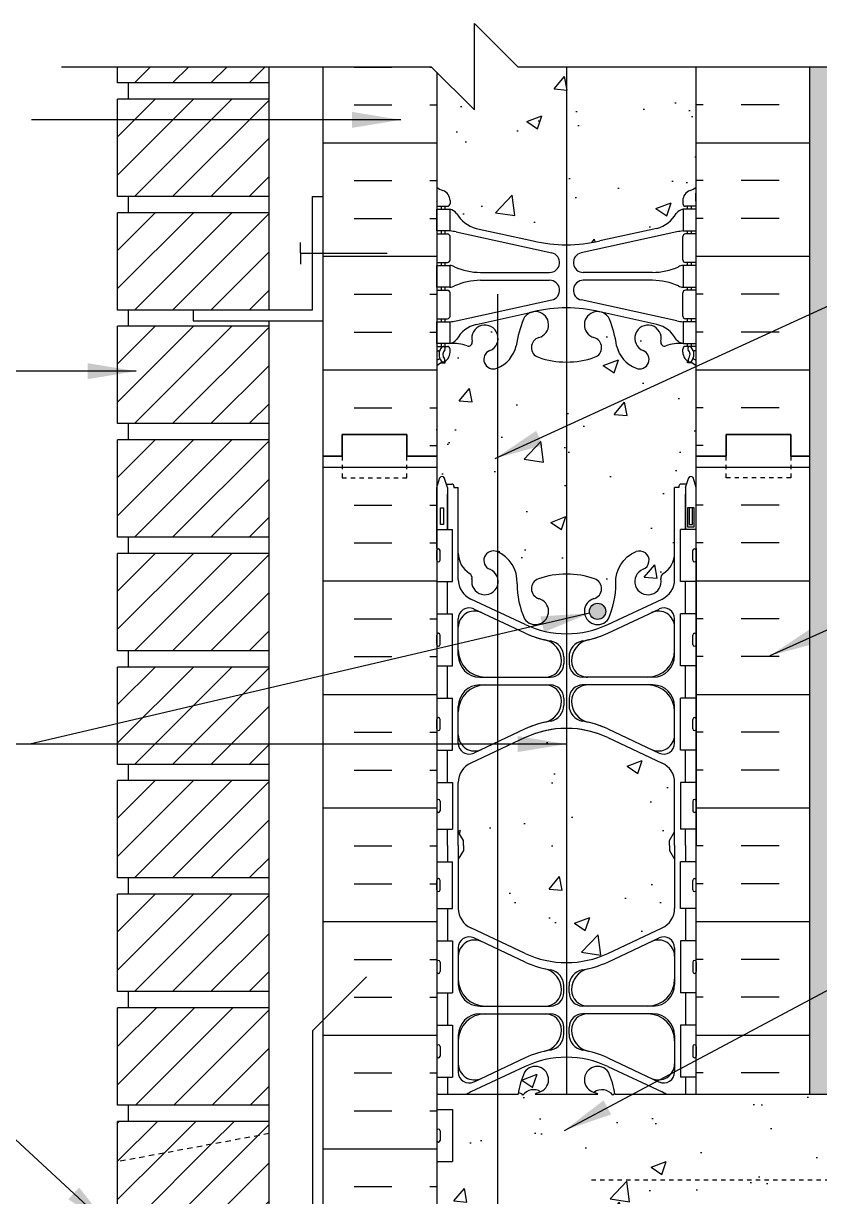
# Model space of a CAD drawing. Header units: inches. Extents: x 170.2 to 226, y 104.2 to 188.
# Drawn here: x 182.69 to 201.09, y 160.86 to 187.98 of the extents above; entities that cross this region are included whole.
import ezdxf

# ---------------------------------------------------------------- set-up
doc = ezdxf.new("R2010")
doc.units = ezdxf.units.IN
doc.header["$LTSCALE"] = 0.5
doc.header["$MEASUREMENT"] = 0
doc.linetypes.add('DASHED2', pattern=[0.375, 0.25, -0.125])
doc.linetypes.add('HIDDEN2', pattern=[0.1875, 0.125, -0.0625])
for name, color, linetype in [('HATCH', 12, 'Continuous'), ('line25', 2, 'Continuous'), ('LINE3', 3, 'Continuous'), ('LINE50', 5, 'Continuous'), ('LINE9', 9, 'Continuous'), ('TEXT', 4, 'Continuous'), ('Web_Edge', 9, 'Continuous')]:
    doc.layers.add(name, color=color, linetype=linetype)
doc.styles.add('DIM', font='romans.shx', dxfattribs={"width": 0.7})
doc.dimstyles.new('ext_12', dxfattribs={"dimscale": 12, "dimtxt": 0.075, "dimasz": 0.09375, "dimexe": 0.09375, "dimexo": 0.0625, "dimgap": 0.0625, "dimtad": 1, "dimdec": 1, "dimzin": 2, "dimdsep": 46, "dimlunit": 4, "dimtxsty": 'DIM', "dimcen": 0.09, "dimdle": 0.09375, "dimclrt": 4, "dimadec": 0, "dimazin": 0, "dimtfac": 1, "dimtdec": 1, "dimtmove": 2, "dimatfit": 3, "dimfxl": 1, "dimfrac": 2, "dimtolj": 1, "dimtzin": 0, "dimarcsym": 0})
pattern_1 = [(45, (121.13186, -32.8687), (-0.4419417, 0.4419417), [])]

msp = doc.modelspace()

# ---------------------------------------------------------------- hatches: boundary and pattern name
at = {"layer": 'HATCH'}
h = msp.add_hatch(dxfattribs=at)
h.set_pattern_fill('AR-CONC', color=256, scale=0.5)
h.set_pattern_definition([(50, (0, 0), (3.5863, -0.31376), [0.375, -4.125]), (355, (0, 0), (-0.693757, 3.76096), [0.3, -3.3]), (100.4514, (0.299, -0.026), (2.892544, 3.4472), [0.3187, -3.50571]), (46.1842, (0, 1), (5.33621, -0.827596), [0.5625, -6.1875]), (96.6356, (0.4447, 0.931), (4.67331, 4.87059), [0.47805, -5.25857]), (351.1842, (0, 1), (4.67331, 4.87059), [0.45, -4.95]), (21, (0.5, 0.75), (2.984535, -2.013094), [0.375, -4.125]), (326, (0.5, 0.75), (1.216577, 3.62575), [0.3, -3.3]), (71.4514, (0.7487, 0.5822), (4.20111, 1.612656), [0.3187, -3.50571]), (37.5, (0, 0), (0.060799, 1.664469), [0, -3.26, 0, -3.35, 0, -3.3125]), (7.5, (0, 0), (1.315348, 1.972059), [0, -1.91, 0, -3.185, 0, -1.2625]), (327.5, (-1.115, 0), (2.669112, -0.1127744), [0, -1.25, 0, -3.9, 0, -5.175]), (317.5, (-1.615, 0), (2.91593, 0.500525), [0, -1.625, 0, -2.59, 0, -3.675])])
h.paths.add_polyline_path([(198.239, 186.976), (195.239, 186.976), (195.239, 182.859, 0.057795), (196.007, 182.949), (197.329, 183.239, 0.196323), (197.778, 183.585, -0.188973), (197.934, 183.68), (198.039, 183.68), (198.039, 183.75), (197.992, 183.75, -0.414214), (197.929, 183.813), (197.929, 183.88, -0.317837), (198.096, 184.116, 0.082415), (198.239, 184.195)])
h.paths.add_polyline_path([(195.239, 186.976), (194.114, 186.976), (193.114, 187.976), (193.114, 185.976), (192.239, 186.851), (192.239, 184.195, 0.082415), (192.383, 184.116, -0.317837), (192.549, 183.88), (192.549, 183.813, -0.414214), (192.487, 183.75), (192.439, 183.75), (192.439, 183.68), (192.544, 183.68, -0.188973), (192.7, 183.585, 0.196323), (193.149, 183.239), (194.471, 182.949, 0.057795), (195.239, 182.859)])
h.paths.add_polyline_path([(195.239, 180.151, -0.082755), (194.591, 180.259, -0.735593), (194.603, 180.717, 0.955472), (194.465, 181.31), (194.445, 181.306, 0.223253), (194.245, 181.141, 0.053157), (194.079, 180.527, -0.238612), (193.646, 180.013), (193.646, 175.762, -0.319291), (194.097, 175.026, 0.10488), (194.27, 174.214, 1.422913), (194.603, 174.681, -0.735593), (194.591, 175.139, -0.082755), (195.239, 175.248)])
h.paths.add_polyline_path([(193.646, 180.013, -1.038051), (193.467, 180.415, 0.227331), (193.646, 180.609), (193.646, 180.787, 0.968679), (193.057, 180.628, -0.601435), (192.938, 180.523, 0.10046), (192.544, 180.58), (192.439, 180.58), (192.439, 180.51), (192.487, 180.51, -0.414214), (192.549, 180.448), (192.549, 180.38, -0.249069), (192.439, 180.173), (192.439, 180.131), (192.349, 180.131, 0.064398), (192.239, 180.065), (192.239, 177.976), (192.239, 177.248), (192.314, 177.478, -0.6), (192.414, 177.478), (192.463, 177.328), (192.589, 177.328, -0.414214), (192.639, 177.278), (192.639, 177.248), (192.739, 177.248), (192.739, 175.732, 0.258958), (192.998, 175.265, -0.31131), (193.055, 175.135, 0.950026), (193.646, 174.988), (193.646, 175.166, 0.227331), (193.467, 175.36, -1.038051), (193.646, 175.762)])
h.paths.add_polyline_path([(198.239, 180.065, 0.064398), (198.129, 180.131), (198.039, 180.131), (198.039, 180.173, -0.249069), (197.929, 180.38), (197.929, 180.448, -0.414214), (197.992, 180.51), (198.039, 180.51), (198.039, 180.58), (197.934, 180.58, 0.10046), (197.54, 180.523, -0.601435), (197.421, 180.628, 2.182095), (197.011, 180.415, -1), (196.847, 180.006, -0.24438), (196.399, 180.527, 0.053157), (196.233, 181.141, 0.223253), (196.033, 181.306), (196.013, 181.31, 0.955472), (195.875, 180.717, -0.735593), (195.888, 180.259, -0.082755), (195.239, 180.151), (195.239, 175.248, -0.082755), (195.888, 175.139, -0.735593), (195.875, 174.681, 1.422913), (196.208, 174.214, 0.10488), (196.381, 175.026, -0.325306), (196.847, 175.768, -1), (197.011, 175.36, 2.127293), (197.423, 175.135, -0.31131), (197.48, 175.265, 0.258958), (197.739, 175.732), (197.739, 177.248), (197.839, 177.248), (197.839, 177.278, -0.414214), (197.889, 177.328), (198.015, 177.328), (198.064, 177.478, -0.6), (198.164, 177.478), (198.239, 177.248)])
h.paths.add_polyline_path([(196.145, 174.388, -1), (195.77, 174.388, -1)], flags=16)
h.paths.add_polyline_path([(197.739, 170.43, 0.291097), (197.451, 170.882), (196.193, 171.471, 0.093369), (195.386, 171.679, 0.016332), (195.239, 171.683), (195.239, 166.269, 0.109869), (196.193, 166.481), (197.451, 167.07, 0.291097), (197.739, 167.523), (197.739, 168.664), (197.619, 168.864), (197.619, 168.976), (197.619, 169.089), (197.739, 169.289)])
h.paths.add_polyline_path([(195.239, 171.683, 0.109869), (194.285, 171.471), (193.646, 171.172), (193.646, 166.781), (194.285, 166.481, 0.109869), (195.239, 166.269)])
h.paths.add_polyline_path([(193.646, 171.172), (193.027, 170.882, 0.291097), (192.739, 170.43), (192.739, 169.289), (192.859, 169.089), (192.859, 168.976), (192.859, 168.864), (192.739, 168.664), (192.739, 167.523, 0.291097), (193.027, 167.07), (193.646, 166.781)])
h.paths.add_polyline_path([(194.27, 163.738, 0.062729), (194.126, 163.26, -0.235749), (194.232, 163.202, -0.398666), (194.645, 163.286, 1.319473)], flags=17)
h.paths.add_polyline_path([(196.208, 163.738, 1.42508), (195.876, 163.271, -0.424188), (196.31, 163.202, -0.079493), (196.355, 163.248, 0.064239)], flags=17)
h.paths.add_polyline_path([(210.887, 161.593), (208.887, 161.593), (209.887, 162.593), (209.887, 163.226), (198.239, 163.226), (196.358, 163.226, 0.066973), (196.208, 163.738, 1.422913), (195.875, 163.271, -0.102518), (195.961, 163.226), (194.517, 163.226, -0.102518), (194.603, 163.271, 0.035948), (194.645, 163.286, 0.398666), (194.232, 163.202, 0.235749), (194.126, 163.26, 0.004227), (194.12, 163.226), (193.646, 163.226), (193.646, 158.078), (195.196, 157.801, -0.005438), (195.239, 157.802, -0.082755), (195.888, 157.694, -0.246308), (196.041, 157.532, -0.072185), (196.365, 157.248, 0.015033), (196.399, 157.425, -0.24438), (196.847, 157.946, -1), (197.011, 157.538, 2.182095), (197.421, 157.325, -0.601435), (197.54, 157.43, 0.10046), (197.934, 157.372), (198.039, 157.372), (198.039, 157.442), (197.992, 157.442, -0.414214), (197.929, 157.505), (197.929, 157.572, -0.249069), (198.039, 157.78), (198.039, 157.821), (198.129, 157.821, 0.064398), (198.239, 157.887), (198.239, 159.976), (198.927, 159.976), (198.927, 160.476), (209.887, 160.476), (209.887, 160.593)])
h.paths.add_polyline_path([(193.646, 160.06, 0.234308), (193.488, 159.974, 0.520567), (193.156, 159.974, 0.520567), (192.655, 159.974, 0.520567), (192.433, 159.974, 0.56456), (192.239, 159.976), (192.239, 158.329), (193.646, 158.078)])
h.paths.add_polyline_path([(193.646, 163.226), (192.239, 163.226), (192.239, 162.871), (192.604, 162.871), (192.604, 161.671), (192.239, 161.671), (192.239, 159.976, -0.56456), (192.433, 159.974, -0.520567), (192.655, 159.974, -0.520567), (193.156, 159.974, -0.520567), (193.488, 159.974, -0.234308), (193.646, 160.06)])
edge = h.paths.add_edge_path()
edge.add_line((214.129, 161.599), (213.807, 161.599))
edge.add_line((213.807, 161.599), (213.807, 161.724))
edge.add_line((213.807, 161.724), (214.151, 161.724))
edge.add_arc((214.032, 161.349), 0.393, -69.7322, 72.5069, ccw=False)
edge.add_line((214.169, 160.98), (213.737, 160.858))
edge.add_arc((213.795, 160.726), 0.144, 113.7456, 240.3185)
edge.add_line((213.724, 160.601), (214.192, 160.601))
edge.add_arc((214.221, 160.139), 0.463, 46.7137, 93.5654, ccw=False)
edge.add_line((214.538, 160.476), (217.447, 160.476))
edge.add_line((217.447, 160.476), (217.447, 161.249))
edge.add_spline(control_points=[(217.447, 161.249), (216.405, 161.81), (214.614, 162.773), (212.691, 162.219), (211.887, 161.988)], knot_values=[0, 0, 0, 0, 3.379125, 5.806437, 5.806437, 5.806437, 5.806437], degree=3, periodic=0)
edge.add_line((211.887, 161.988), (210.887, 160.988))
edge.add_line((210.887, 160.988), (210.887, 160.476))
edge.add_line((210.887, 160.476), (211.285, 160.476))
edge.add_line((211.285, 160.476), (213.696, 160.476))
edge.add_arc((213.795, 160.726), 0.269, 111.5979, 248.4021, ccw=False)
edge.add_line((213.696, 160.976), (214.129, 161.099))
edge.add_arc((214.032, 161.349), 0.268, 291.22, 428.78)
edge = h.paths.add_edge_path()
edge.add_line((217.447, 163.226), (210.887, 163.226))
edge.add_line((210.887, 163.226), (210.887, 162.988))
edge.add_line((210.887, 162.988), (209.887, 161.988))
edge.add_line((209.887, 161.988), (211.887, 161.988))
edge.add_spline(control_points=[(211.887, 161.988), (212.691, 162.219), (214.614, 162.773), (216.405, 161.81), (217.447, 161.249)], knot_values=[0, 0, 0, 0, 2.427311, 5.806437, 5.806437, 5.806437, 5.806437], degree=3, periodic=0)
edge.add_line((217.447, 161.249), (217.447, 163.226))
h.paths.add_polyline_path([(193.646, 157.94), (193.646, 158.078), (192.239, 158.329), (192.239, 157.887, 0.064398), (192.349, 157.821), (192.439, 157.821), (192.439, 157.78, -0.249069), (192.549, 157.572), (192.549, 157.505, -0.414214), (192.487, 157.442), (192.439, 157.442), (192.439, 157.372), (192.544, 157.372, 0.10046), (192.938, 157.43, -0.601435), (193.057, 157.325, 0.968679), (193.646, 157.165), (193.646, 157.343, 0.227331), (193.467, 157.538, -1.038051)])
h.paths.add_polyline_path([(194.591, 157.694, -0.077283), (195.196, 157.801), (193.646, 158.078), (193.646, 157.94, -0.238612), (194.079, 157.425, 0.053157), (194.245, 156.811, 0.223253), (194.445, 156.647), (194.465, 156.642, 0.955472), (194.603, 157.236, -0.735593)])
h.paths.add_polyline_path([(196.365, 157.248, 0.072185), (196.041, 157.532, -0.414233), (195.875, 157.236, 0.955472), (196.013, 156.642), (196.033, 156.647, 0.223253), (196.233, 156.811, 0.038093)])
h.paths.add_polyline_path([(196.145, 156.942, -1), (195.77, 156.942, -1)], flags=16)
h.paths.add_polyline_path([(196.541, 154.887), (196.007, 155.004, 0.057795), (195.239, 155.093, 0.057795), (194.471, 155.004), (193.646, 154.823), (193.646, 147.13), (194.471, 146.949, 0.057795), (195.239, 146.859, 0.057795), (196.007, 146.949), (196.541, 147.066)])
h.paths.add_polyline_path([(198.239, 153.758, 0.082415), (198.096, 153.837, -0.317837), (197.929, 154.072), (197.929, 154.14, -0.414214), (197.992, 154.202), (198.039, 154.202), (198.039, 154.272), (197.934, 154.272, -0.188973), (197.778, 154.367, 0.196323), (197.329, 154.714), (196.541, 154.887), (196.541, 147.066), (197.329, 147.239, 0.196323), (197.778, 147.585, -0.188973), (197.934, 147.68), (198.039, 147.68), (198.039, 147.75), (197.992, 147.75, -0.414214), (197.929, 147.813), (197.929, 147.88, -0.317837), (198.096, 148.116, 0.082415), (198.239, 148.195)])
h.paths.add_polyline_path([(193.646, 154.823), (193.149, 154.714, 0.196323), (192.7, 154.367, -0.188973), (192.544, 154.272), (192.439, 154.272), (192.439, 154.202), (192.487, 154.202, -0.414214), (192.549, 154.14), (192.549, 154.072, -0.317837), (192.383, 153.837, 0.082415), (192.239, 153.758), (192.239, 148.195, 0.082415), (192.383, 148.116, -0.317837), (192.549, 147.88), (192.549, 147.813, -0.414214), (192.487, 147.75), (192.439, 147.75), (192.439, 147.68), (192.544, 147.68, -0.188973), (192.7, 147.585, 0.196323), (193.149, 147.239), (193.646, 147.13)])
h.paths.add_polyline_path([(192.239, 158.329), (187.975, 159.091, 0.089965), (187.614, 159.113), (187.614, 158.476, -1), (187.114, 158.476), (187.114, 159.976), (185.814, 159.976), (185.814, 159.976), (185.814, 158.226, 0.079579), (186.814, 154.976), (191.989, 145.601), (191.989, 145.226), (192.239, 145.226)])
h.paths.add_polyline_path([(190.052, 159.976), (189.614, 159.976), (187.614, 159.976), (187.614, 159.113, -0.089965), (187.975, 159.091), (192.239, 158.329), (192.239, 159.976), (191.552, 159.976), (191.552, 159.476), (190.052, 159.476)], flags=17)
h.paths.add_polyline_path([(196.541, 136.887), (196.007, 137.004, 0.057795), (195.239, 137.093, 0.057795), (194.471, 137.004), (193.149, 136.714, 0.196323), (192.7, 136.367, -0.188973), (192.544, 136.272), (192.439, 136.272), (192.439, 136.202), (192.487, 136.202, -0.414214), (192.549, 136.14), (192.549, 136.072, -0.317837), (192.383, 135.837, 0.082415), (192.239, 135.758), (192.239, 132.976), (194.239, 132.976), (195.239, 131.976), (195.239, 133.976), (196.239, 132.976), (196.541, 132.976)])
h.paths.add_polyline_path([(198.239, 135.758, 0.082415), (198.096, 135.837, -0.317837), (197.929, 136.072), (197.929, 136.14, -0.414214), (197.992, 136.202), (198.039, 136.202), (198.039, 136.272), (197.934, 136.272, -0.188973), (197.778, 136.367, 0.196323), (197.329, 136.714), (196.541, 136.887), (196.541, 132.976), (198.239, 132.976)])
h.paths.add_polyline_path([(196.541, 144.235, -0.110434), (196.399, 144.527, 0.053157), (196.233, 145.141, 0.223253), (196.033, 145.306), (196.013, 145.31, 0.955472), (195.875, 144.717, -0.735593), (195.888, 144.259, -0.082755), (195.239, 144.151, -0.082755), (194.591, 144.259, -0.735593), (194.603, 144.717, 0.955472), (194.465, 145.31), (194.445, 145.306, 0.223253), (194.245, 145.141, 0.053157), (194.079, 144.527, -0.238612), (193.646, 144.013), (193.646, 139.94, -0.238612), (194.079, 139.425, 0.053157), (194.245, 138.811, 0.223253), (194.445, 138.647), (194.465, 138.642, 0.955472), (194.603, 139.236, -0.735593), (194.591, 139.694, -0.082755), (195.239, 139.802, -0.082755), (195.888, 139.694, -0.735593), (195.875, 139.236, 0.955472), (196.013, 138.642), (196.033, 138.647, 0.223253), (196.233, 138.811, 0.053157), (196.399, 139.425, -0.110434), (196.541, 139.718)])
h.paths.add_polyline_path([(198.239, 141.976), (198.239, 144.065, 0.064398), (198.129, 144.131), (198.039, 144.131), (198.039, 144.173, -0.249069), (197.929, 144.38), (197.929, 144.448, -0.414214), (197.992, 144.51), (198.039, 144.51), (198.039, 144.58), (197.934, 144.58, 0.10046), (197.54, 144.523, -0.601435), (197.421, 144.628, 2.182095), (197.011, 144.415, -1), (196.847, 144.006, -0.130426), (196.541, 144.235), (196.541, 139.718, -0.130426), (196.847, 139.946, -1), (197.011, 139.538, 2.182095), (197.421, 139.325, -0.601435), (197.54, 139.43, 0.10046), (197.934, 139.372), (198.039, 139.372), (198.039, 139.442), (197.992, 139.442, -0.414214), (197.929, 139.505), (197.929, 139.572, -0.249069), (198.039, 139.78), (198.039, 139.821), (198.129, 139.821, 0.064398), (198.239, 139.887)])
h.paths.add_polyline_path([(197.312, 139.254, -1), (196.937, 139.254, -1)], flags=16)
h.paths.add_polyline_path([(193.646, 144.013, -0.00545), (193.631, 144.006, -1), (193.467, 144.415, 0.227331), (193.646, 144.609), (193.646, 144.787, 0.968679), (193.057, 144.628, -0.601435), (192.938, 144.523, 0.10046), (192.544, 144.58), (192.439, 144.58), (192.439, 144.51), (192.487, 144.51, -0.414214), (192.549, 144.448), (192.549, 144.38, -0.249069), (192.439, 144.173), (192.439, 144.131), (192.349, 144.131, 0.064398), (192.239, 144.065), (192.239, 141.976), (192.239, 139.887, 0.064398), (192.349, 139.821), (192.439, 139.821), (192.439, 139.78, -0.249069), (192.549, 139.572), (192.549, 139.505, -0.414214), (192.487, 139.442), (192.439, 139.442), (192.439, 139.372), (192.544, 139.372, 0.10046), (192.938, 139.43, -0.601435), (193.057, 139.325, 0.968679), (193.646, 139.165), (193.646, 139.343, 0.227331), (193.467, 139.538, -1), (193.631, 139.946, -0.00545), (193.646, 139.94)])
h = msp.add_hatch(dxfattribs=at)
h.set_pattern_fill('ANSI31', color=256, scale=5, style=0)
h.set_pattern_definition([(45, (121.13186, -11.8687), (-0.4419417, 0.4419417), [])])
h.paths.add_polyline_path([(188.364, 186.976), (184.864, 186.976), (184.864, 186.601), (188.364, 186.601)])
h = msp.add_hatch(dxfattribs=at)
h.set_pattern_fill('INSUL', color=256, scale=7, style=0)
h.set_pattern_definition([(0, (-2733.9224, -219.0332), (0, 2.625), []), (0, (-2733.9224, -218.1582), (0, 2.625), [0.875, -0.875]), (0, (-2733.9224, -217.2832), (0, 2.625), [0.875, -0.875])])
h.paths.add_polyline_path([(192.114, 186.976), (189.614, 186.976), (189.614, 177.976), (190.052, 177.976), (190.052, 178.476), (191.552, 178.476), (191.552, 177.976), (192.239, 177.976), (192.239, 186.851)])
h = msp.add_hatch(dxfattribs=at)
h.set_pattern_fill('INSUL', color=256, scale=7, style=0)
h.set_pattern_definition([(180, (3124.4008, -219.0332), (0, 2.625), []), (180, (3124.4008, -218.1582), (0, 2.625), [0.875, -0.875]), (180, (3124.4008, -217.2832), (0, 2.625), [0.875, -0.875])])
h.paths.add_polyline_path([(200.864, 186.976), (198.239, 186.976), (198.239, 177.976), (198.927, 177.976), (198.927, 178.476), (200.427, 178.476), (200.427, 177.976), (200.864, 177.976)])
h = msp.add_hatch(dxfattribs=at)
h.set_pattern_fill('AR-SAND', color=256, scale=0.25, style=0)
h.set_pattern_definition([(37.5, (136.41722, 54.66942), (-0.0157483, 0.4817059), [0, -0.38, 0, -0.425, 0, -0.40625]), (7.5, (136.4172, 54.6694), (0.4424442, 0.7055365), [0, -0.205, 0, -0.3425, 0, -0.13125]), (327.5, (136.10972, 54.66942), (0.7785355, 0.0014148), [0, -0.125, 0, -0.45, 0, -0.5875]), (317.5, (136.1097, 54.6694), (0.7515317, 0.219419), [0, -0.0625, 0, -0.295, 0, -0.3375])])
h.paths.add_polyline_path([(201.364, 186.976), (200.864, 186.976), (200.864, 177.976), (200.864, 163.226), (201.364, 163.226)])
h = msp.add_hatch(dxfattribs=at)
h.set_pattern_fill('ANSI31', color=256, scale=5, style=0)
h.set_pattern_definition([(45, (121.13186, -14.4937), (-0.4419417, 0.4419417), [])])
h.paths.add_polyline_path([(188.364, 186.226), (184.864, 186.226), (184.864, 183.976), (188.364, 183.976)])
h = msp.add_hatch(dxfattribs=at)
h.set_pattern_fill('ANSI31', color=256, scale=5, style=0)
h.set_pattern_definition([(45, (121.13186, -17.1187), (-0.4419417, 0.4419417), [])])
h.paths.add_polyline_path([(188.364, 183.601), (184.864, 183.601), (184.864, 181.351), (188.364, 181.351)])
h = msp.add_hatch(dxfattribs=at)
h.set_pattern_fill('ANSI31', color=256, scale=5, style=0)
h.set_pattern_definition([(45, (121.13186, -19.7437), (-0.4419417, 0.4419417), [])])
h.paths.add_polyline_path([(188.364, 180.976), (184.864, 180.976), (184.864, 178.726), (188.364, 178.726)])
h = msp.add_hatch(dxfattribs=at)
h.set_pattern_fill('INSUL', color=256, scale=7, style=0)
h.set_pattern_definition([(0, (-2733.9224, -237.0332), (0, 2.625), []), (0, (-2733.9224, -236.1582), (0, 2.625), [0.875, -0.875]), (0, (-2733.9224, -235.2832), (0, 2.625), [0.875, -0.875])])
h.paths.add_polyline_path([(189.614, 159.976), (190.052, 159.976), (190.052, 160.476), (191.552, 160.476), (191.552, 159.976), (192.239, 159.976), (192.239, 177.976), (191.552, 177.976), (191.552, 178.476), (190.052, 178.476), (190.052, 177.976), (189.614, 177.976)])
h = msp.add_hatch(dxfattribs=at)
h.set_pattern_fill('INSUL', color=256, scale=7, style=0)
h.set_pattern_definition([(180, (3124.4008, -237.0332), (0, 2.625), []), (180, (3124.4008, -236.1582), (0, 2.625), [0.875, -0.875]), (180, (3124.4008, -235.2832), (0, 2.625), [0.875, -0.875])])
h.paths.add_polyline_path([(198.239, 163.226), (200.864, 163.226), (200.864, 177.976), (200.427, 177.976), (200.427, 178.476), (198.927, 178.476), (198.927, 177.976), (198.239, 177.976)])
h = msp.add_hatch(dxfattribs=at)
h.set_pattern_fill('ANSI31', color=256, scale=5, style=0)
h.set_pattern_definition([(45, (121.13186, -22.3687), (-0.4419417, 0.4419417), [])])
h.paths.add_polyline_path([(188.364, 178.351), (184.864, 178.351), (184.864, 176.101), (188.364, 176.101)])
h = msp.add_hatch(dxfattribs=at)
h.set_pattern_fill('ANSI31', color=256, scale=5, style=0)
h.set_pattern_definition([(45, (121.13186, -24.9937), (-0.4419417, 0.4419417), [])])
h.paths.add_polyline_path([(188.364, 175.726), (184.864, 175.726), (184.864, 173.476), (188.364, 173.476)])
h = msp.add_hatch(dxfattribs=at)
h.set_pattern_fill('ANSI31', color=256, scale=5, style=0)
h.set_pattern_definition([(45, (121.13186, -27.6187), (-0.4419417, 0.4419417), [])])
h.paths.add_polyline_path([(188.364, 173.101), (184.864, 173.101), (184.864, 170.851), (188.364, 170.851)])
h = msp.add_hatch(dxfattribs=at)
h.set_pattern_fill('ANSI31', color=256, scale=5, style=0)
h.set_pattern_definition([(45, (121.13186, -30.2437), (-0.4419417, 0.4419417), [])])
h.paths.add_polyline_path([(188.364, 170.476), (184.864, 170.476), (184.864, 168.226), (188.364, 168.226)])
h = msp.add_hatch(dxfattribs=at)
h.set_pattern_fill('ANSI31', color=256, scale=5, style=0)
h.set_pattern_definition(pattern_1)
h.paths.add_polyline_path([(188.364, 167.851), (184.864, 167.851), (184.864, 165.601), (188.364, 165.601)])
h = msp.add_hatch(dxfattribs=at)
h.set_pattern_fill('ANSI31', color=256, scale=5, style=0)
h.set_pattern_definition(pattern_1)
h.paths.add_polyline_path([(188.364, 162.976), (188.364, 165.226), (184.864, 165.226), (184.864, 162.976)])
h = msp.add_hatch(dxfattribs=at)
h.set_pattern_fill('ANSI31', color=256, scale=5, style=0)
h.set_pattern_definition(pattern_1)
h.paths.add_polyline_path([(188.364, 162.316), (188.364, 162.601), (184.864, 162.601), (184.864, 161.668)])
h = msp.add_hatch(dxfattribs=at)
h.set_pattern_fill('ANSI31', color=256, scale=5, style=0)
h.set_pattern_definition(pattern_1)
h.paths.add_polyline_path([(188.364, 160.351), (188.364, 162.316), (184.864, 161.668), (184.864, 160.351)])
at = {"layer": 'LINE3'}
msp.add_hatch(color=256, dxfattribs=at).paths.add_polyline_path([(195.77, 174.388, 1), (196.145, 174.388, 1)])

# ---------------------------------------------------------------- linework, layer by layer
at = {"layer": 'HATCH'}
for points in [[(194.645, 163.286, 0.398666), (194.232, 163.202, 0.235749), (194.126, 163.26)], [(196.355, 163.248, 0.079493), (196.31, 163.202, 0.424192), (195.876, 163.271)]]:
    msp.add_lwpolyline(points, format="xyb", dxfattribs=at)
at = {"layer": 'line25'}
for p, q in [((184.864, 186.601), (184.864, 186.976)), ((188.364, 181.351), (188.364, 186.976)), ((192.239, 186.851), (192.239, 177.976)), ((198.239, 163.226), (198.239, 186.976)), ((188.364, 186.601), (184.864, 186.601)), ((185.114, 186.226), (185.114, 186.601)), ((184.864, 183.976), (184.864, 186.226)), ((188.364, 186.226), (184.864, 186.226)), ((188.364, 183.976), (184.864, 183.976)), ((185.114, 183.601), (185.114, 183.976)), ((184.864, 181.351), (184.864, 183.601)), ((188.364, 183.601), (184.864, 183.601)), ((188.364, 181.351), (184.864, 181.351)), ((185.114, 180.976), (185.114, 181.351)), ((184.864, 178.726), (184.864, 180.976)), ((188.364, 180.976), (184.864, 180.976)), ((188.364, 159.976), (188.364, 181.101)), ((188.364, 178.726), (184.864, 178.726)), ((185.114, 178.351), (185.114, 178.726)), ((184.864, 176.101), (184.864, 178.351)), ((188.364, 178.351), (184.864, 178.351)), ((192.239, 177.976), (192.239, 159.976)), ((192.239, 176.281), (192.604, 176.281)), ((192.604, 175.081), (192.604, 176.281)), ((198.239, 176.281), (197.874, 176.281)), ((197.874, 175.081), (197.874, 176.281)), ((188.364, 176.101), (184.864, 176.101)), ((185.114, 175.726), (185.114, 176.101)), ((184.864, 173.476), (184.864, 175.726)), ((188.364, 175.726), (184.864, 175.726)), ((192.239, 175.081), (192.604, 175.081)), ((198.239, 175.081), (197.874, 175.081)), ((192.239, 174.331), (192.604, 174.331)), ((192.604, 173.131), (192.604, 174.331)), ((197.874, 173.131), (197.874, 174.331)), ((198.239, 174.331), (197.874, 174.331)), ((188.364, 173.476), (184.864, 173.476)), ((185.114, 173.101), (185.114, 173.476)), ((184.864, 170.851), (184.864, 173.101)), ((188.364, 173.101), (184.864, 173.101)), ((192.239, 173.131), (192.604, 173.131)), ((198.239, 173.131), (197.874, 173.131)), ((192.239, 172.381), (192.604, 172.381)), ((192.604, 171.181), (192.604, 172.381)), ((198.239, 172.381), (197.874, 172.381)), ((197.874, 171.181), (197.874, 172.381)), ((192.239, 171.181), (192.604, 171.181)), ((198.239, 171.181), (197.874, 171.181)), ((188.364, 170.851), (184.864, 170.851)), ((185.114, 170.476), (185.114, 170.851)), ((184.864, 168.226), (184.864, 170.476)), ((188.364, 170.476), (184.864, 170.476)), ((192.239, 170.431), (192.604, 170.431)), ((192.604, 170.431), (192.604, 169.351)), ((198.239, 170.431), (197.874, 170.431)), ((197.874, 170.431), (197.874, 169.351)), ((192.239, 169.351), (192.604, 169.351)), ((198.239, 169.351), (197.874, 169.351)), ((192.239, 168.601), (192.604, 168.601)), ((192.604, 167.521), (192.604, 168.601)), ((198.239, 168.601), (197.874, 168.601)), ((197.874, 167.521), (197.874, 168.601)), ((188.364, 168.226), (184.864, 168.226)), ((185.114, 167.851), (185.114, 168.226)), ((184.864, 165.601), (184.864, 167.851)), ((188.364, 167.851), (184.864, 167.851)), ((192.239, 167.521), (192.604, 167.521)), ((198.239, 167.521), (197.874, 167.521)), ((192.239, 166.771), (192.604, 166.771)), ((192.604, 166.771), (192.604, 165.571)), ((198.239, 166.771), (197.874, 166.771)), ((197.874, 166.771), (197.874, 165.571)), ((188.364, 165.601), (184.864, 165.601)), ((185.114, 165.226), (185.114, 165.601)), ((192.239, 165.571), (192.604, 165.571)), ((198.239, 165.571), (197.874, 165.571)), ((184.864, 162.976), (184.864, 165.226)), ((188.364, 165.226), (184.864, 165.226)), ((192.239, 164.821), (192.604, 164.821)), ((192.604, 164.821), (192.604, 163.621)), ((197.874, 164.821), (197.874, 163.621)), ((198.239, 164.821), (197.874, 164.821)), ((192.239, 163.621), (192.604, 163.621)), ((198.239, 163.621), (197.874, 163.621)), ((198.239, 163.226), (209.887, 163.226)), ((188.364, 162.976), (184.864, 162.976)), ((185.114, 162.601), (185.114, 162.976)), ((192.239, 162.871), (192.604, 162.871)), ((192.604, 162.871), (192.604, 161.671)), ((188.364, 162.601), (184.864, 162.601)), ((184.864, 160.351), (184.864, 162.601)), ((192.239, 161.671), (192.604, 161.671))]:
    msp.add_line(p, q, dxfattribs=at)
at = {"layer": 'LINE3'}
for p, q in [((195.239, 186.976), (195.239, 163.226)), ((193.646, 181.717), (193.646, 137.32))]:
    msp.add_line(p, q, dxfattribs=at)
msp.add_circle((195.958, 174.388), 0.188, dxfattribs=at)
at = {"layer": 'LINE50'}
for p, q in [((189.614, 177.976), (189.614, 186.976)), ((200.864, 177.976), (200.864, 186.976)), ((189.614, 159.976), (189.614, 177.976)), ((200.864, 163.226), (200.864, 177.976))]:
    msp.add_line(p, q, dxfattribs=at)
for points in [[(189.614, 177.976), (190.052, 177.976), (190.052, 178.476), (191.552, 178.476), (191.552, 177.976), (192.239, 177.976)], [(192.239, 177.976), (191.552, 177.976), (191.552, 178.476), (190.052, 178.476), (190.052, 177.976), (189.614, 177.976)], [(200.864, 177.976), (200.427, 177.976), (200.427, 178.476), (198.927, 178.476), (198.927, 177.976), (198.239, 177.976)], [(198.239, 177.976), (198.927, 177.976), (198.927, 178.476), (200.427, 178.476), (200.427, 177.976), (200.864, 177.976)]]:
    msp.add_lwpolyline(points, dxfattribs=at)
at = {"layer": 'LINE9'}
for p, q in [((193.114, 185.976), (193.114, 187.976)), ((193.114, 187.976), (194.114, 186.976)), ((183.565, 186.976), (192.114, 186.976)), ((192.114, 186.976), (193.114, 185.976)), ((194.114, 186.976), (202.6, 186.976)), ((189.364, 183.976), (189.364, 181.351)), ((189.364, 183.976), (189.614, 183.976)), ((189.092, 182.663), (189.092, 182.913)), ((189.092, 182.663), (191.092, 182.663)), ((189.092, 182.663), (189.092, 182.413)), ((189.364, 181.351), (186.614, 181.351)), ((186.614, 181.351), (186.614, 181.101)), ((186.614, 181.101), (189.614, 181.101)), ((192.239, 177.248), (192.314, 177.478)), ((192.489, 177.248), (192.414, 177.478)), ((192.463, 177.328), (192.589, 177.328)), ((198.015, 177.328), (197.889, 177.328)), ((197.989, 177.248), (198.064, 177.478)), ((198.239, 177.248), (198.164, 177.478)), ((192.489, 177.248), (192.489, 176.281)), ((192.639, 177.278), (192.639, 177.248)), ((192.639, 177.278), (192.639, 177.278)), ((192.639, 177.248), (192.739, 177.248)), ((192.739, 175.126), (192.739, 177.248)), ((197.839, 177.248), (197.739, 177.248)), ((197.739, 175.126), (197.739, 177.248)), ((197.839, 177.278), (197.839, 177.248)), ((197.839, 177.278), (197.839, 177.278)), ((197.989, 177.248), (197.989, 176.281)), ((192.239, 175.571), (192.239, 175.791)), ((192.239, 175.736), (192.239, 175.736)), ((192.279, 175.831), (192.279, 175.831)), ((192.319, 175.571), (192.319, 175.791)), ((198.159, 175.571), (198.159, 175.791)), ((198.199, 175.831), (198.199, 175.831)), ((198.239, 175.571), (198.239, 175.791)), ((198.239, 175.736), (198.239, 175.736)), ((192.239, 175.626), (192.239, 175.626)), ((192.279, 175.531), (192.279, 175.531)), ((198.199, 175.531), (198.199, 175.531)), ((198.239, 175.626), (198.239, 175.626)), ((194.285, 174.084), (193.027, 174.673)), ((194.285, 174.084), (193.027, 174.673)), ((196.193, 174.084), (197.451, 174.673)), ((196.193, 174.084), (197.451, 174.673)), ((194.285, 173.885), (193.095, 174.442)), ((194.285, 173.885), (193.095, 174.442)), ((196.193, 173.885), (197.383, 174.442)), ((196.193, 173.885), (197.383, 174.442)), ((192.739, 173.368), (192.739, 174.216)), ((197.739, 173.368), (197.739, 174.216)), ((192.239, 173.621), (192.239, 173.841)), ((192.279, 173.881), (192.279, 173.881)), ((192.319, 173.621), (192.319, 173.841)), ((198.159, 173.621), (198.159, 173.841)), ((198.199, 173.881), (198.199, 173.881)), ((198.239, 173.621), (198.239, 173.841)), ((192.239, 173.786), (192.239, 173.786)), ((192.239, 173.676), (192.239, 173.676)), ((192.279, 173.581), (192.279, 173.581)), ((198.199, 173.581), (198.199, 173.581)), ((198.239, 173.786), (198.239, 173.786)), ((198.239, 173.676), (198.239, 173.676)), ((195.179, 173.334), (195.179, 173.18)), ((195.299, 173.334), (195.299, 173.18)), ((195.124, 173.243), (195.124, 173.243)), ((195.354, 173.243), (195.354, 173.243)), ((193.239, 172.868), (194.867, 172.868)), ((193.239, 172.868), (194.749, 172.868)), ((197.239, 172.868), (195.612, 172.868)), ((197.239, 172.868), (195.729, 172.868)), ((193.239, 172.688), (194.867, 172.688)), ((193.239, 172.688), (194.749, 172.688)), ((197.239, 172.688), (195.612, 172.688)), ((197.239, 172.688), (195.729, 172.688)), ((192.739, 171.339), (192.739, 172.188)), ((195.179, 172.375), (195.179, 172.221)), ((195.299, 172.375), (195.299, 172.221)), ((197.739, 171.339), (197.739, 172.188)), ((192.279, 171.931), (192.279, 171.931)), ((198.199, 171.931), (198.199, 171.931)), ((192.239, 171.671), (192.239, 171.891)), ((192.239, 171.836), (192.239, 171.836)), ((192.239, 171.726), (192.239, 171.726)), ((192.279, 171.631), (192.279, 171.631)), ((192.319, 171.671), (192.319, 171.891)), ((194.285, 171.67), (193.095, 171.113)), ((194.285, 171.67), (193.095, 171.113)), ((196.193, 171.67), (197.383, 171.113)), ((196.193, 171.67), (197.383, 171.113)), ((198.159, 171.671), (198.159, 171.891)), ((198.199, 171.631), (198.199, 171.631)), ((198.239, 171.671), (198.239, 171.891)), ((198.239, 171.836), (198.239, 171.836)), ((198.239, 171.726), (198.239, 171.726)), ((194.285, 171.471), (193.027, 170.882)), ((194.285, 171.471), (193.027, 170.882)), ((196.193, 171.471), (197.451, 170.882)), ((196.193, 171.471), (197.451, 170.882)), ((192.739, 168.976), (192.739, 170.43)), ((197.739, 168.976), (197.739, 170.43)), ((192.239, 170.001), (192.239, 169.781)), ((192.279, 170.041), (192.279, 170.041)), ((192.319, 170.001), (192.319, 169.781)), ((198.159, 170.001), (198.159, 169.781)), ((198.199, 170.041), (198.199, 170.041)), ((198.239, 170.001), (198.239, 169.781)), ((192.239, 169.946), (192.239, 169.946)), ((192.239, 169.836), (192.239, 169.836)), ((192.279, 169.741), (192.279, 169.741)), ((198.199, 169.741), (198.199, 169.741)), ((198.239, 169.946), (198.239, 169.946)), ((198.239, 169.836), (198.239, 169.836)), ((192.859, 169.089), (192.739, 169.289)), ((197.619, 169.089), (197.739, 169.289)), ((192.739, 168.976), (192.739, 167.523)), ((192.859, 168.976), (192.859, 169.089)), ((192.859, 168.976), (192.859, 168.864)), ((197.619, 168.976), (197.619, 169.089)), ((197.619, 168.976), (197.619, 168.864)), ((197.739, 168.976), (197.739, 167.523)), ((192.859, 168.864), (192.739, 168.664)), ((197.619, 168.864), (197.739, 168.664)), ((192.239, 167.951), (192.239, 168.171)), ((192.239, 168.116), (192.239, 168.116)), ((192.279, 168.211), (192.279, 168.211)), ((192.319, 167.951), (192.319, 168.171)), ((198.159, 167.951), (198.159, 168.171)), ((198.199, 168.211), (198.199, 168.211)), ((198.239, 167.951), (198.239, 168.171)), ((198.239, 168.116), (198.239, 168.116)), ((192.239, 168.006), (192.239, 168.006)), ((192.279, 167.911), (192.279, 167.911)), ((198.199, 167.911), (198.199, 167.911)), ((198.239, 168.006), (198.239, 168.006)), ((194.285, 166.481), (193.027, 167.07)), ((196.193, 166.481), (197.451, 167.07)), ((194.285, 166.283), (193.095, 166.84)), ((196.193, 166.283), (197.383, 166.84)), ((192.739, 166.613), (192.739, 165.765)), ((197.739, 166.613), (197.739, 165.765)), ((192.239, 166.281), (192.239, 166.061)), ((192.239, 166.226), (192.239, 166.226)), ((192.279, 166.321), (192.279, 166.321)), ((192.319, 166.281), (192.319, 166.061)), ((198.159, 166.281), (198.159, 166.061)), ((198.199, 166.321), (198.199, 166.321)), ((198.239, 166.281), (198.239, 166.061)), ((198.239, 166.226), (198.239, 166.226)), ((189.38, 164.702), (190.614, 165.937)), ((192.239, 166.116), (192.239, 166.116)), ((192.279, 166.021), (192.279, 166.021)), ((198.199, 166.021), (198.199, 166.021)), ((198.239, 166.116), (198.239, 166.116)), ((195.179, 165.578), (195.179, 165.732)), ((195.299, 165.578), (195.299, 165.732)), ((193.239, 165.265), (194.867, 165.265)), ((197.239, 165.265), (195.612, 165.265)), ((193.239, 165.085), (194.867, 165.085)), ((197.239, 165.085), (195.612, 165.085)), ((189.38, 160.18), (189.38, 164.702)), ((192.739, 164.585), (192.739, 163.737)), ((195.124, 164.71), (195.124, 164.71)), ((195.179, 164.618), (195.179, 164.773)), ((195.299, 164.618), (195.299, 164.773)), ((195.354, 164.71), (195.354, 164.71)), ((197.739, 164.585), (197.739, 163.737)), ((192.239, 164.331), (192.239, 164.111)), ((192.319, 164.331), (192.319, 164.111)), ((198.159, 164.331), (198.159, 164.111)), ((198.239, 164.331), (198.239, 164.111)), ((192.239, 164.276), (192.239, 164.276)), ((192.239, 164.166), (192.239, 164.166)), ((192.279, 164.071), (192.279, 164.071)), ((194.285, 164.067), (193.095, 163.51)), ((196.193, 164.067), (197.383, 163.51)), ((198.199, 164.071), (198.199, 164.071)), ((198.239, 164.276), (198.239, 164.276)), ((198.239, 164.166), (198.239, 164.166)), ((194.285, 163.869), (193.027, 163.28)), ((196.193, 163.869), (197.451, 163.28)), ((192.239, 163.226), (194.12, 163.226)), ((194.517, 163.226), (195.961, 163.226)), ((196.358, 163.226), (198.239, 163.226)), ((192.279, 162.421), (192.279, 162.421)), ((192.239, 162.381), (192.239, 162.161)), ((192.239, 162.326), (192.239, 162.326)), ((192.239, 162.216), (192.239, 162.216)), ((192.319, 162.381), (192.319, 162.161)), ((192.279, 162.121), (192.279, 162.121))]:
    msp.add_line(p, q, dxfattribs=at)
at = {"layer": 'LINE9', "linetype": 'DASHED2'}
msp.add_line((188.364, 162.316), (184.864, 161.668), dxfattribs=at)
at = {"layer": 'LINE9', "linetype": 'HIDDEN2'}
msp.add_line((195.816, 161.249), (210.544, 161.249), dxfattribs=at)
at = {"layer": 'LINE9', "linetype": 'DASHED2', "ltscale": 0.15}
for points in [[(190.052, 177.976), (190.052, 177.976), (190.052, 177.476), (191.552, 177.476), (191.552, 177.976), (191.552, 177.976)], [(190.052, 177.976), (190.052, 177.976), (190.052, 177.476), (191.552, 177.476), (191.552, 177.976), (191.552, 177.976)], [(200.427, 177.976), (200.427, 177.976), (200.427, 177.476), (198.927, 177.476), (198.927, 177.976), (198.927, 177.976)], [(200.427, 177.976), (200.427, 177.976), (200.427, 177.476), (198.927, 177.476), (198.927, 177.976), (198.927, 177.976)]]:
    msp.add_lwpolyline(points, dxfattribs=at)
at = {"layer": 'LINE9'}
for points in [[(192.239, 175.848), (192.239, 177.248)], [(192.489, 176.281), (192.489, 177.098)], [(197.989, 176.281), (197.989, 177.098)], [(198.239, 175.848), (198.239, 177.248)], [(198.239, 175.848), (198.239, 168.976)], [(192.489, 174.331), (192.489, 175.081)], [(197.989, 174.331), (197.989, 175.081)], [(192.489, 172.381), (192.489, 173.131)], [(197.989, 172.381), (197.989, 173.131)], [(192.489, 170.431), (192.489, 171.181)], [(197.989, 170.431), (197.989, 171.181)], [(192.489, 168.976), (192.489, 169.351)], [(197.989, 168.976), (197.989, 169.351)], [(192.489, 168.976), (192.489, 168.601)], [(197.989, 168.976), (197.989, 168.601)], [(192.489, 167.521), (192.489, 166.771)], [(197.989, 167.521), (197.989, 166.771)], [(192.489, 165.571), (192.489, 164.821)], [(197.989, 165.571), (197.989, 164.821)], [(192.489, 163.621), (192.489, 163.226)], [(197.989, 163.621), (197.989, 163.226)]]:
    msp.add_lwpolyline(points, dxfattribs=at)
for points in [[(192.399, 176.398), (192.329, 176.398), (192.329, 176.778), (192.399, 176.778)], [(198.039, 176.338), (198.189, 176.338), (198.189, 176.778), (198.039, 176.778)], [(198.079, 176.398), (198.149, 176.398), (198.149, 176.778), (198.079, 176.778)]]:
    msp.add_lwpolyline(points, close=True, dxfattribs=at)
for points in [[(194.097, 175.026, 0.325312), (193.631, 175.768)], [(196.381, 175.026, -0.325312), (196.847, 175.768)]]:
    msp.add_lwpolyline(points, format="xyb", dxfattribs=at)
for centre, radius, start, end in [((192.364, 177.451), 0.0567, 28.0725, 151.9275), ((192.589, 177.278), 0.05, 0, 90), ((197.889, 177.278), 0.05, 90, 180), ((198.114, 177.451), 0.0567, 28.0725, 151.9275), ((192.279, 175.791), 0.04, 90, 180), ((192.279, 175.791), 0.04, 360, 90), ((193.289, 175.732), 0.55, 180, 238.0732), ((193.549, 175.564), 0.22, 68.1963, 248.1963), ((196.929, 175.564), 0.22, 291.8037, 111.8037), ((197.189, 175.732), 0.55, 301.9268, 0), ((198.199, 175.791), 0.04, 90, 180), ((198.199, 175.791), 0.04, 0, 90), ((192.279, 175.571), 0.04, 180, 270), ((192.279, 175.571), 0.04, 270, 0), ((198.199, 175.571), 0.04, 180, 270), ((198.199, 175.571), 0.04, 270, 0), ((192.932, 175.159), 0.125, 348.9056, 58.0732), ((193.354, 175.077), 0.305, 168.9056, 68.1963), ((195.239, 173.248), 2, 90, 108.923), ((195.239, 173.248), 2, 71.077, 90), ((197.124, 175.077), 0.305, 111.8037, 11.0944), ((197.546, 175.159), 0.125, 121.9268, 191.0944), ((193.239, 175.126), 0.5, 180, 244.9204), ((196.097, 175.027), 2, 180.0146, 203.9638), ((194.668, 174.912), 0.24, 108.923, 254.2747), ((195.81, 174.912), 0.24, 285.7253, 71.077), ((194.381, 175.027), 2, 336.0362, 359.9854), ((197.239, 175.126), 0.5, 295.0796, 0), ((194.521, 174.388), 0.305, 214.6703, 74.2747), ((195.958, 174.388), 0.305, 105.7253, 325.3297), ((192.989, 174.216), 0.25, 64.9204, 180), ((193.114, 174.019), 0.375, 64.9204, 180), ((193.114, 174.019), 0.375, 64.9204, 180), ((197.364, 174.019), 0.375, 0, 115.0796), ((197.364, 174.019), 0.375, 0, 115.0796), ((197.489, 174.216), 0.25, 0, 115.0796), ((195.239, 176.122), 2.25, 244.9204, 270), ((195.239, 176.122), 2.25, 270, 295.0796), ((192.279, 173.841), 0.04, 90, 180), ((192.279, 173.841), 0.04, 360, 90), ((195.239, 175.923), 2.25, 244.9204, 260.4613), ((195.239, 175.923), 2.25, 244.9204, 256.7462), ((195.239, 175.923), 2.25, 279.5387, 295.0796), ((195.239, 175.923), 2.25, 283.2538, 295.0796), ((198.199, 173.841), 0.04, 90, 180), ((198.199, 173.841), 0.04, 0, 90), ((192.279, 173.621), 0.04, 180, 270), ((192.279, 173.621), 0.04, 270, 0), ((194.624, 173.243), 0.5, 0, 77.0773), ((194.804, 173.334), 0.375, 360, 80.4613), ((195.674, 173.334), 0.375, 99.5387, 180), ((195.854, 173.243), 0.5, 102.9227, 180), ((198.199, 173.621), 0.04, 180, 270), ((198.199, 173.621), 0.04, 270, 0), ((193.364, 173.493), 0.625, 180, 270), ((193.364, 173.493), 0.625, 180, 270), ((193.239, 173.368), 0.5, 180, 270), ((193.239, 173.368), 0.5, 180, 270), ((197.114, 173.493), 0.625, 270, 0), ((197.114, 173.493), 0.625, 270, 0), ((197.239, 173.368), 0.5, 270, 0), ((197.239, 173.368), 0.5, 270, 0), ((194.749, 173.243), 0.375, 270, 0), ((194.867, 173.18), 0.312, 270, 0), ((195.612, 173.18), 0.312, 180, 270), ((195.729, 173.243), 0.375, 180, 270), ((194.749, 173.243), 0.375, 270, 289.5821), ((195.729, 173.243), 0.375, 250.4179, 270), ((193.364, 172.063), 0.625, 90, 180), ((193.239, 172.188), 0.5, 90, 180), ((193.364, 172.063), 0.625, 90, 180), ((193.239, 172.188), 0.5, 90, 180), ((194.749, 172.313), 0.375, 0, 90), ((194.749, 172.313), 0.375, 63.1882, 90), ((194.867, 172.375), 0.312, 0, 90), ((195.612, 172.375), 0.312, 90, 180), ((195.729, 172.313), 0.375, 90, 180), ((195.729, 172.313), 0.375, 90, 116.8118), ((197.114, 172.063), 0.625, 360, 90), ((197.114, 172.063), 0.625, 360, 90), ((197.239, 172.188), 0.5, 0, 90), ((197.239, 172.188), 0.5, 0, 90), ((194.624, 172.312), 0.5, 282.9227, 0), ((194.804, 172.221), 0.375, 279.5387, 0), ((195.674, 172.221), 0.375, 180, 260.4613), ((195.854, 172.312), 0.5, 180, 257.0773), ((192.279, 171.891), 0.04, 90, 180), ((192.279, 171.891), 0.04, 360, 90), ((194.624, 172.312), 0.5, 282.9227, 324.4006), ((195.854, 172.312), 0.5, 215.5994, 257.0773), ((198.199, 171.891), 0.04, 90, 180), ((198.199, 171.891), 0.04, 0, 90), ((192.279, 171.671), 0.04, 180, 270), ((192.279, 171.671), 0.04, 270, 0), ((195.239, 169.632), 2.25, 99.5387, 115.0796), ((195.239, 169.632), 2.25, 102.9227, 115.0796), ((195.239, 169.433), 2.25, 90, 115.0796), ((195.239, 169.433), 2.25, 93.7428, 115.0796), ((195.239, 169.433), 2.25, 64.9204, 90), ((195.239, 169.433), 2.25, 64.9204, 86.2572), ((195.239, 169.632), 2.25, 64.9204, 80.4613), ((195.239, 169.632), 2.25, 64.9204, 77.0773), ((198.199, 171.671), 0.04, 180, 270), ((198.199, 171.671), 0.04, 270, 0), ((193.114, 171.536), 0.375, 180, 295.0796), ((193.114, 171.536), 0.375, 180, 295.0796), ((197.364, 171.536), 0.375, 244.9204, 360), ((197.364, 171.536), 0.375, 244.9204, 360), ((192.989, 171.339), 0.25, 180, 295.0796), ((197.489, 171.339), 0.25, 244.9204, 0), ((193.239, 170.43), 0.5, 115.0796, 180), ((197.239, 170.43), 0.5, 0, 64.9204), ((192.279, 170.001), 0.04, 90, 180), ((192.279, 170.001), 0.04, 0, 90), ((198.199, 170.001), 0.04, 90, 180), ((198.199, 170.001), 0.04, 360, 90), ((192.279, 169.781), 0.04, 180, 270), ((192.279, 169.781), 0.04, 270, 0), ((198.199, 169.781), 0.04, 180, 270), ((198.199, 169.781), 0.04, 270, 0), ((192.279, 168.171), 0.04, 90, 180), ((192.279, 168.171), 0.04, 360, 90), ((198.199, 168.171), 0.04, 90, 180), ((198.199, 168.171), 0.04, 0, 90), ((192.279, 167.951), 0.04, 180, 270), ((192.279, 167.951), 0.04, 270, 0), ((198.199, 167.951), 0.04, 180, 270), ((198.199, 167.951), 0.04, 270, 0), ((193.239, 167.523), 0.5, 180, 244.9204), ((197.239, 167.523), 0.5, 295.0796, 360), ((192.989, 166.613), 0.25, 64.9204, 180), ((193.114, 166.417), 0.375, 64.9204, 180), ((197.364, 166.417), 0.375, 0, 115.0796), ((197.489, 166.613), 0.25, 360, 115.0796), ((195.239, 168.519), 2.25, 244.9204, 270), ((195.239, 168.519), 2.25, 270, 295.0796), ((192.279, 166.281), 0.04, 90, 180), ((192.279, 166.281), 0.04, 0, 90), ((195.239, 168.321), 2.25, 244.9204, 260.4613), ((195.239, 168.321), 2.25, 279.5387, 295.0796), ((198.199, 166.281), 0.04, 90, 180), ((198.199, 166.281), 0.04, 360, 90), ((192.279, 166.061), 0.04, 180, 270), ((192.279, 166.061), 0.04, 270, 0), ((194.624, 165.64), 0.5, 0, 77.0773), ((194.804, 165.732), 0.375, 0, 80.4613), ((195.674, 165.732), 0.375, 99.5387, 180), ((195.854, 165.64), 0.5, 102.9227, 180), ((198.199, 166.061), 0.04, 180, 270), ((198.199, 166.061), 0.04, 270, 0), ((193.364, 165.89), 0.625, 180, 270), ((193.239, 165.765), 0.5, 180, 270), ((197.114, 165.89), 0.625, 270, 0), ((197.239, 165.765), 0.5, 270, 360), ((194.749, 165.64), 0.375, 270, 0), ((194.867, 165.578), 0.312, 270, 0), ((195.612, 165.578), 0.312, 180, 270), ((195.729, 165.64), 0.375, 180, 270), ((193.364, 164.46), 0.625, 90, 180), ((193.239, 164.585), 0.5, 90, 180), ((194.749, 164.71), 0.375, 0, 90), ((194.867, 164.773), 0.312, 0, 90), ((195.612, 164.773), 0.312, 90, 180), ((195.729, 164.71), 0.375, 90, 180), ((197.114, 164.46), 0.625, 360, 90), ((197.239, 164.585), 0.5, 360, 90), ((194.624, 164.71), 0.5, 282.9227, 0), ((194.804, 164.618), 0.375, 279.5387, 0), ((195.674, 164.618), 0.375, 180, 260.4613), ((195.854, 164.71), 0.5, 180, 257.0773), ((192.279, 164.331), 0.04, 90, 180), ((192.279, 164.331), 0.04, 0, 90), ((198.199, 164.331), 0.04, 90, 180), ((198.199, 164.331), 0.04, 360, 90), ((192.279, 164.111), 0.04, 180, 270), ((192.279, 164.111), 0.04, 270, 0), ((195.239, 162.03), 2.25, 99.5387, 115.0796), ((195.239, 161.831), 2.25, 90, 115.0796), ((195.239, 161.831), 2.25, 64.9204, 90), ((195.239, 162.03), 2.25, 64.9204, 80.4613), ((198.199, 164.111), 0.04, 180, 270), ((198.199, 164.111), 0.04, 270, 0), ((193.114, 163.933), 0.375, 180, 295.0796), ((194.521, 163.565), 0.305, 285.7253, 145.3297), ((195.958, 163.565), 0.305, 34.6703, 254.2747), ((197.364, 163.933), 0.375, 244.9204, 360), ((192.989, 163.737), 0.25, 180, 295.0796), ((196.097, 162.926), 2, 156.0362, 171.3625), ((194.381, 162.926), 2, 8.6375, 23.9638), ((197.489, 163.737), 0.25, 244.9204, 360), ((193.239, 162.827), 0.5, 115.0796, 127.0007), ((194.668, 163.04), 0.24, 105.7253, 129.1388), ((195.81, 163.04), 0.24, 50.8612, 74.2747), ((197.239, 162.827), 0.5, 52.9993, 64.9204), ((192.279, 162.381), 0.04, 90, 180), ((192.279, 162.381), 0.04, 0, 90), ((192.279, 162.161), 0.04, 180, 270), ((192.279, 162.161), 0.04, 270, 0)]:
    msp.add_arc(centre, radius, start, end, dxfattribs=at)
at = {"layer": 'Web_Edge'}
for p, q in [((192.249, 183.87), (192.249, 184.056)), ((192.549, 183.88), (192.549, 183.813)), ((197.929, 183.88), (197.929, 183.813)), ((198.229, 183.87), (198.229, 184.056)), ((192.239, 183.75), (192.487, 183.75)), ((192.349, 183.68), (192.349, 183.75)), ((192.439, 183.68), (192.439, 183.75)), ((198.239, 183.75), (197.992, 183.75)), ((198.039, 183.68), (198.039, 183.75)), ((198.129, 183.68), (198.129, 183.75)), ((192.239, 183.11), (192.487, 183.11)), ((192.349, 183.11), (192.349, 183.18)), ((192.439, 183.11), (192.439, 183.18)), ((192.549, 182.513), (192.549, 183.048)), ((192.688, 183.156), (194.899, 182.675)), ((193.149, 183.239), (194.471, 182.949)), ((197.79, 183.156), (195.579, 182.675)), ((197.329, 183.239), (196.007, 182.949)), ((197.929, 182.513), (197.929, 183.048)), ((198.239, 183.11), (197.992, 183.11)), ((198.039, 183.11), (198.039, 183.18)), ((198.129, 183.11), (198.129, 183.18)), ((192.239, 182.45), (192.487, 182.45)), ((192.349, 182.38), (192.349, 182.45)), ((192.439, 182.38), (192.439, 182.45)), ((193.254, 182.22), (194.85, 182.22)), ((197.224, 182.22), (195.628, 182.22)), ((198.239, 182.45), (197.992, 182.45)), ((198.039, 182.38), (198.039, 182.45)), ((198.129, 182.38), (198.129, 182.45)), ((193.254, 182.04), (194.85, 182.04)), ((197.224, 182.04), (195.628, 182.04)), ((192.239, 181.81), (192.487, 181.81)), ((192.349, 181.81), (192.349, 181.88)), ((192.439, 181.81), (192.439, 181.88)), ((192.549, 181.213), (192.549, 181.748)), ((197.929, 181.213), (197.929, 181.748)), ((198.239, 181.81), (197.992, 181.81)), ((198.039, 181.81), (198.039, 181.88)), ((198.129, 181.81), (198.129, 181.88)), ((192.688, 181.104), (194.899, 181.586)), ((197.79, 181.104), (195.579, 181.586)), ((192.239, 181.15), (192.487, 181.15)), ((192.349, 181.08), (192.349, 181.15)), ((192.439, 181.08), (192.439, 181.15)), ((193.149, 181.021), (194.471, 181.312)), ((197.329, 181.021), (196.007, 181.312)), ((198.239, 181.15), (197.992, 181.15)), ((198.039, 181.08), (198.039, 181.15)), ((198.129, 181.08), (198.129, 181.15)), ((192.349, 180.51), (192.349, 180.58)), ((192.439, 180.51), (192.439, 180.58)), ((198.039, 180.51), (198.039, 180.58)), ((198.129, 180.51), (198.129, 180.58)), ((192.239, 180.51), (192.487, 180.51)), ((192.239, 180.41), (192.281, 180.41)), ((192.549, 180.38), (192.549, 180.448)), ((197.929, 180.38), (197.929, 180.448)), ((198.239, 180.51), (197.992, 180.51)), ((198.239, 180.41), (198.197, 180.41)), ((192.349, 180.131), (192.439, 180.131)), ((192.439, 180.131), (192.439, 180.173)), ((198.039, 180.131), (198.039, 180.173)), ((198.129, 180.131), (198.039, 180.131))]:
    msp.add_line(p, q, dxfattribs=at)
for points in [[(192.244, 183.68), (192.544, 183.68), (192.544, 183.18), (192.244, 183.18)], [(198.234, 183.68), (197.934, 183.68), (197.934, 183.18), (198.234, 183.18)], [(192.244, 182.38), (192.544, 182.38), (192.544, 181.88), (192.244, 181.88)], [(198.234, 182.38), (197.934, 182.38), (197.934, 181.88), (198.234, 181.88)], [(192.244, 181.08), (192.544, 181.08), (192.544, 180.58), (192.244, 180.58)], [(198.234, 181.08), (197.934, 181.08), (197.934, 180.58), (198.234, 180.58)]]:
    msp.add_lwpolyline(points, close=True, dxfattribs=at)
for centre, radius, start, end in [((192.549, 184.587), 0.5, 231.6833, 250.5288), ((192.299, 183.88), 0.25, 0, 70.5288), ((198.179, 183.88), 0.25, 109.4712, 180), ((197.929, 184.587), 0.5, 289.4712, 308.3167), ((192.549, 184.587), 0.6, 238.8907, 238.927), ((192.229, 184.056), 0.02, 360, 58.927), ((192.229, 183.87), 0.02, 299.988, 360), ((198.249, 184.056), 0.02, 121.073, 180), ((198.249, 183.87), 0.02, 180, 240.012), ((197.929, 184.587), 0.6, 301.073, 301.1093), ((192.487, 183.813), 0.0625, 270, 0), ((192.501, 183.434), 0.25, 37.2777, 80.0823), ((193.349, 183.962), 0.75, 210.155, 254.5838), ((197.13, 183.962), 0.75, 285.4162, 329.845), ((197.977, 183.434), 0.25, 99.9177, 142.7223), ((197.992, 183.813), 0.0625, 180, 270), ((192.487, 183.048), 0.0625, 0, 90), ((192.454, 182.184), 1, 76.4291, 84.7991), ((198.025, 182.184), 1, 95.2009, 103.5709), ((197.992, 183.048), 0.0625, 90, 180), ((195.239, 186.216), 3.356, 256.7692, 270), ((195.239, 186.216), 3.356, 270, 283.2308), ((192.487, 182.513), 0.0625, 270, 0), ((194.85, 182.45), 0.23, 270, 77.6055), ((195.628, 182.45), 0.23, 102.3945, 270), ((197.992, 182.513), 0.0625, 180, 270), ((192.54, 182.161), 0.219, 60.4937, 88.92), ((192.54, 182.161), 0.219, 60.4937, 88.92), ((193.284, 183.82), 1.6, 246.5673, 268.9203), ((193.284, 183.82), 1.6, 246.5673, 268.9203), ((197.194, 183.82), 1.6, 271.0797, 293.4327), ((197.194, 183.82), 1.6, 271.0797, 293.4327), ((197.938, 182.161), 0.219, 91.08, 119.5063), ((197.938, 182.161), 0.219, 91.08, 119.5063), ((193.284, 180.44), 1.6, 91.0797, 113.4327), ((194.85, 181.81), 0.23, 282.3945, 90), ((195.628, 181.81), 0.23, 90, 257.6055), ((197.194, 180.44), 1.6, 66.5673, 88.9203), ((192.487, 181.748), 0.0625, 0, 90), ((192.54, 182.099), 0.219, 271.08, 299.5063), ((197.938, 182.099), 0.219, 240.4937, 268.92), ((197.992, 181.748), 0.0625, 90, 180), ((195.239, 178.045), 3.356, 90, 103.2308), ((195.239, 178.045), 3.356, 76.7692, 90), ((192.487, 181.213), 0.0625, 270, 0), ((197.042, 180.056), 3, 158.8016, 170.9727), ((194.521, 181.011), 0.305, 285.7253, 154.6218), ((195.958, 181.011), 0.305, 25.3782, 254.2747), ((193.436, 180.056), 3, 9.0273, 21.1984), ((197.992, 181.213), 0.0625, 180, 270), ((192.454, 182.076), 1, 275.2009, 283.5709), ((193.349, 180.298), 0.75, 105.4162, 149.845), ((193.354, 180.698), 0.305, 291.8037, 193.3205), ((197.124, 180.698), 0.305, 346.6795, 248.1963), ((197.13, 180.298), 0.75, 30.155, 74.5838), ((198.025, 182.076), 1, 256.4291, 264.7991), ((192.501, 180.826), 0.25, 279.9177, 322.7223), ((192.6, 179.582), 1, 70.0933, 93.2121), ((192.97, 180.607), 0.09, 251.1349, 13.3205), ((194.668, 180.486), 0.24, 105.7253, 251.077), ((195.81, 180.486), 0.24, 288.923, 74.2747), ((197.509, 180.607), 0.09, 166.6795, 288.8651), ((197.878, 179.582), 1, 86.7879, 109.9067), ((197.977, 180.826), 0.25, 217.2777, 260.0823), ((192.281, 180.39), 0.02, 345.8459, 90), ((192.543, 180.326), 0.25, 137.5391, 219.8855), ((192.392, 180.464), 0.045, 317.5391, 137.5391), ((192.543, 180.326), 0.16, 137.5391, 219.9999), ((192.299, 180.38), 0.25, 289.4712, 360), ((192.487, 180.448), 0.0625, 360, 90), ((193.549, 180.211), 0.22, 111.8037, 291.8037), ((193.354, 180.698), 0.745, 291.8037, 346.7348), ((197.124, 180.698), 0.745, 193.2652, 248.1963), ((196.929, 180.211), 0.22, 248.1963, 68.1963), ((197.992, 180.448), 0.0625, 90, 180), ((198.179, 180.38), 0.25, 180, 250.5288), ((198.087, 180.464), 0.045, 42.4609, 222.4609), ((197.935, 180.326), 0.16, 320.0001, 42.4609), ((197.935, 180.326), 0.25, 320.1145, 42.4609), ((198.197, 180.39), 0.02, 90, 194.1541), ((192.549, 179.673), 0.6, 114.9252, 121.1093), ((192.549, 179.673), 0.5, 109.4712, 128.3167), ((192.288, 180.235), 0.02, 294.9252, 19.2084), ((192.385, 180.195), 0.045, 218.552, 40.8121), ((195.239, 182.151), 2, 251.077, 270), ((195.239, 182.151), 2, 270, 288.923), ((198.093, 180.195), 0.045, 139.1879, 321.448), ((197.929, 179.673), 0.5, 51.6833, 70.5288), ((198.19, 180.235), 0.02, 160.7916, 245.0748), ((197.929, 179.673), 0.6, 58.8907, 65.0748)]:
    msp.add_arc(centre, radius, start, end, dxfattribs=at)

# ---------------------------------------------------------------- leaders
at = {"layer": 'TEXT'}
for points, override in [([(191.41, 185.747), (185.095, 185.747), (182.871, 185.747)], {"dimgap": 0.0625, "dimtad": 0}), ([(193.593, 177.924), (205.271, 183.27), (209.221, 183.27)], {"dimgap": 0.0625, "dimtad": 0}), ([(185.294, 179.939), (182.846, 179.939), (181.918, 179.939)], {"dimtad": 0}), ([(199.95, 173.366), (207.035, 176.575), (210.128, 176.575)], {"dimgap": 0.0625, "dimtad": 0}), ([(195.775, 174.345), (182.834, 171.321), (177.143, 171.321)], {"dimgap": 0.0625, "dimtad": 0}), ([(195.191, 162.393), (205.847, 168.069), (208.94, 168.069)], {"dimgap": 0.0625, "dimtad": 0}), ([(184.677, 160.173), (180.318, 164.195), (179.035, 164.195)], {"dimgap": 0.0625, "dimtad": 0})]:
    msp.add_leader(points, dimstyle='ext_12', override=override, dxfattribs=at)
msp.add_leader([(195.239, 171.321), (177.143, 171.321)], dimstyle='ext_12', dxfattribs=at)

doc.saveas('drawing.dxf')
